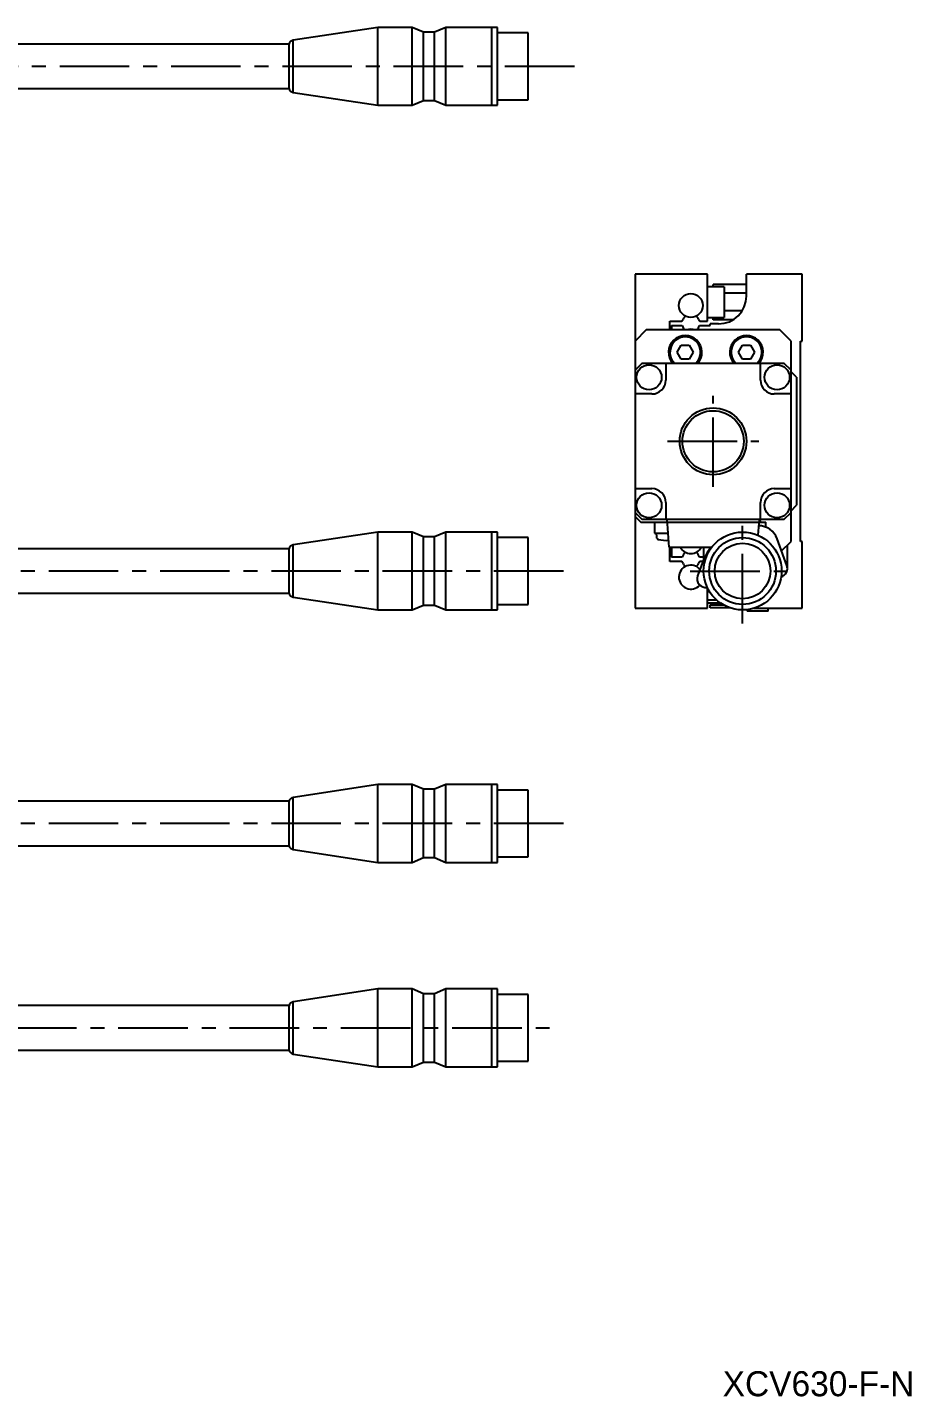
# Model space of a CAD drawing. Extents: x 40 to 407, y 17 to 267.
# Drawn here: x 247.8 to 406.7, y 16.9 to 262.9 of the extents above; entities that cross this region are included whole.
import ezdxf

# ---------------------------------------------------------------- set-up
doc = ezdxf.new("R2010")
doc.units = 0
doc.header["$LTSCALE"] = 10
doc.linetypes.add('CENTER', pattern=[2, 1.25, -0.25, 0.25, -0.25])
doc.layers.add('1', color=7, linetype='CONTINUOUS')
doc.styles.get("Standard").update_dxf_attribs({"font": 'FGP教科書体NT-M'})

msp = doc.modelspace()

# ---------------------------------------------------------------- linework, layer by layer
at = {"layer": '1', "color": 7, "linetype": 'CONTINUOUS'}
for p, q in [((310.761482, 262.898361), (295.527499, 260.582687)), ((310.761482, 248.898363), (310.761482, 262.898361)), ((316.954481, 262.898361), (310.761482, 262.898361)), ((316.954481, 248.898363), (316.954481, 262.898361)), ((318.954481, 262.048362), (316.954481, 262.898361)), ((318.954481, 249.748362), (318.954481, 262.048362)), ((320.954481, 262.048362), (318.954481, 262.048362)), ((322.954481, 262.898361), (320.954481, 262.048362)), ((320.954481, 249.748362), (320.954481, 262.048362)), ((322.954481, 248.898363), (322.954481, 262.898361)), ((331.211481, 262.898361), (322.954481, 262.898361)), ((331.211481, 248.898363), (331.211481, 262.898361)), ((331.261481, 262.848361), (331.211481, 262.898361)), ((331.261481, 248.898363), (331.261481, 262.898361)), ((332.261483, 262.898361), (331.261481, 262.898361)), ((332.261483, 248.898363), (332.261483, 262.898361)), ((337.761484, 261.89836), (332.261483, 261.89836)), ((337.761484, 249.898364), (337.761484, 261.89836)), ((294.803826, 259.898362), (236.175696, 259.898362)), ((294.803826, 251.898362), (294.803826, 259.898362)), ((295.527499, 251.214036), (295.527499, 260.582687)), ((242.175696, 251.898362), (294.803826, 251.898362)), ((295.527499, 251.214036), (310.761482, 248.898363)), ((310.761482, 248.898363), (316.954481, 248.898363)), ((316.954481, 248.898363), (318.954481, 249.748362)), ((318.954481, 249.748362), (320.954481, 249.748362)), ((320.954481, 249.748362), (322.954481, 248.898363)), ((322.954481, 248.898363), (331.211481, 248.898363)), ((331.211481, 248.898363), (331.261481, 248.948363)), ((331.261481, 248.898363), (332.261483, 248.898363)), ((332.261483, 249.898364), (337.761484, 249.898364)), ((369.998632, 218.540028), (356.998632, 218.540028)), ((356.998632, 218.540028), (356.998632, 158.540028)), ((369.998632, 210.140028), (369.998632, 218.540028)), ((376.998632, 216.715454), (370.998632, 216.715454)), ((370.998632, 216.290028), (370.998632, 216.715454)), ((386.998632, 218.540028), (376.998632, 218.540028)), ((376.998632, 214.640028), (376.998632, 218.540028)), ((386.998632, 206.540028), (386.998632, 218.540028)), ((372.998632, 216.290028), (369.998632, 216.290028)), ((372.998632, 216.290028), (372.998632, 210.790028)), ((376.998632, 215.127741), (372.998632, 215.127741)), ((376.214534, 211.952315), (372.998632, 211.952315)), ((363.198632, 210.140028), (365.390092, 210.140028)), ((363.198632, 208.540028), (363.198632, 210.140028)), ((363.498632, 209.340028), (363.498632, 208.540028)), ((363.498632, 209.340028), (365.462352, 209.340028)), ((365.390092, 210.140028), (365.597993, 210.500123)), ((368.399272, 210.500123), (368.607173, 210.140028)), ((368.534912, 209.340028), (370.498632, 209.340028)), ((368.607173, 210.140028), (369.998632, 210.140028)), ((369.998632, 210.790028), (372.998632, 210.790028)), ((370.498632, 209.340028), (370.498632, 209.640028)), ((371.998632, 209.640028), (370.498632, 209.640028)), ((370.998632, 210.364601), (370.998632, 210.790028)), ((374.588404, 210.364601), (370.998632, 210.364601)), ((358.998632, 208.540028), (356.998632, 206.540028)), ((382.998632, 208.540028), (358.998632, 208.540028)), ((384.998632, 206.540028), (382.998632, 208.540028)), ((364.555256, 204.540028), (365.276944, 205.790028)), ((365.276944, 203.290028), (364.555256, 204.540028)), ((365.276944, 205.790028), (366.72032, 205.790028)), ((366.72032, 205.790028), (367.442008, 204.540028)), ((367.442008, 204.540028), (366.72032, 203.290028)), ((375.555256, 204.540028), (376.276944, 205.790028)), ((376.276944, 203.290028), (375.555256, 204.540028)), ((376.276944, 205.790028), (377.72032, 205.790028)), ((377.72032, 205.790028), (378.442008, 204.540028)), ((378.442008, 204.540028), (377.72032, 203.290028)), ((384.998632, 170.540028), (384.998632, 206.540028)), ((386.698632, 206.540028), (386.998632, 206.540028)), ((386.698632, 170.540028), (386.698632, 206.540028)), ((358.198632, 202.540028), (356.998632, 201.340028)), ((383.798632, 202.540028), (358.198632, 202.540028)), ((362.498632, 202.540028), (362.498632, 199.540028)), ((366.72032, 203.290028), (365.276944, 203.290028)), ((377.72032, 203.290028), (376.276944, 203.290028)), ((379.498632, 199.540028), (379.498632, 202.540028)), ((384.998632, 201.340028), (383.798632, 202.540028)), ((385.998632, 200.040028), (384.998632, 201.040028)), ((385.998632, 200.040028), (385.998632, 177.040028)), ((359.998632, 197.040028), (356.998632, 197.040028)), ((384.998632, 197.040028), (381.998632, 197.040028)), ((356.998632, 180.040028), (359.998632, 180.040028)), ((381.998632, 180.040028), (384.998632, 180.040028)), ((362.498632, 177.540028), (362.498632, 174.540028)), ((379.498632, 174.540028), (379.498632, 177.540028)), ((356.998632, 175.740028), (358.198632, 174.540028)), ((356.998632, 175.040028), (357.998632, 174.040028)), ((383.798632, 174.540028), (384.998632, 175.740028)), ((384.998632, 176.040028), (385.998632, 177.040028)), ((310.761482, 172.240027), (295.527499, 169.924354)), ((316.954481, 172.240027), (310.761482, 172.240027)), ((310.761482, 158.240029), (310.761482, 172.240027)), ((318.954481, 171.390028), (316.954481, 172.240027)), ((316.954481, 158.240029), (316.954481, 172.240027)), ((322.954481, 172.240027), (320.954481, 171.390028)), ((331.211481, 172.240027), (322.954481, 172.240027)), ((322.954481, 158.240029), (322.954481, 172.240027)), ((331.261481, 172.190027), (331.211481, 172.240027)), ((331.211481, 158.240029), (331.211481, 172.240027)), ((332.261483, 172.240027), (331.261481, 172.240027)), ((331.261481, 158.240029), (331.261481, 172.240027)), ((332.261483, 158.240029), (332.261483, 172.240027)), ((357.998632, 174.040028), (380.498632, 174.040028)), ((358.198632, 174.540028), (383.798632, 174.540028)), ((360.498632, 174.040028), (360.498632, 172.040028)), ((363.098272, 169.540028), (362.748632, 174.540028)), ((379.248632, 174.540028), (379.048453, 171.677301)), ((379.175086, 173.371847), (379.166945, 173.371847)), ((380.498632, 173.115891), (380.498632, 174.040028)), ((295.527499, 160.555702), (295.527499, 169.924354)), ((320.954481, 171.390028), (318.954481, 171.390028)), ((318.954481, 159.090028), (318.954481, 171.390028)), ((320.954481, 159.090028), (320.954481, 171.390028)), ((337.761484, 171.240026), (332.261483, 171.240026)), ((337.761484, 159.24003), (337.761484, 171.240026)), ((360.498632, 172.040028), (362.923449, 172.040028)), ((360.748632, 172.040028), (360.808368, 171.357241)), ((384.255156, 166.243977), (382.510996, 171.036019)), ((383.307165, 168.848561), (384.998632, 170.540028)), ((384.348632, 165.713845), (384.348632, 169.890028)), ((386.998632, 170.540028), (386.698632, 170.540028)), ((386.998632, 158.540028), (386.998632, 170.540028)), ((294.803826, 169.240028), (209.761482, 169.240028)), ((294.803826, 161.240028), (294.803826, 169.240028)), ((363.098266, 169.540028), (370.775048, 169.540028)), ((363.198632, 166.940028), (363.198632, 169.540028)), ((363.498632, 169.540028), (363.498632, 167.740028)), ((365.462352, 167.740028), (363.498632, 167.740028)), ((369.248633, 167.740028), (368.534912, 167.740028)), ((369.248633, 169.540028), (369.248633, 167.183127)), ((365.390092, 166.940028), (363.198632, 166.940028)), ((365.597993, 166.579933), (365.390092, 166.940028)), ((369.083355, 166.75915), (368.211805, 164.364592)), ((368.607173, 166.940028), (368.399272, 166.579933)), ((369.151164, 166.940028), (368.607173, 166.940028)), ((209.761482, 161.240028), (294.803826, 161.240028)), ((295.527499, 160.555702), (310.761482, 158.240029)), ((369.953193, 162.28446), (369.66833, 162.28446)), ((369.998632, 158.540028), (369.998632, 162.188801)), ((369.998632, 160.040028), (371.612484, 160.040028)), ((310.761482, 158.240029), (316.954481, 158.240029)), ((316.954481, 158.240029), (318.954481, 159.090028)), ((318.954481, 159.090028), (320.954481, 159.090028)), ((320.954481, 159.090028), (322.954481, 158.240029)), ((322.954481, 158.240029), (331.211481, 158.240029)), ((331.211481, 158.240029), (331.261481, 158.290029)), ((331.261481, 158.240029), (332.261483, 158.240029)), ((332.261483, 159.24003), (337.761484, 159.24003)), ((356.998632, 158.540028), (369.998632, 158.540028)), ((369.998632, 159.540028), (372.235384, 159.540028)), ((370.498632, 158.640028), (370.498632, 159.140028)), ((370.498632, 159.140028), (372.864977, 159.140028)), ((373.966255, 158.640028), (370.498632, 158.640028)), ((377.098632, 158.285894), (377.098632, 158.040028)), ((380.898632, 158.040028), (377.098632, 158.040028)), ((378.325942, 158.540028), (386.998632, 158.540028)), ((380.898632, 158.040028), (380.898632, 158.540028)), ((310.761482, 126.900109), (295.527499, 124.584435)), ((310.761482, 112.900111), (310.761482, 126.900109)), ((316.954481, 126.900109), (310.761482, 126.900109)), ((316.954481, 112.900111), (316.954481, 126.900109)), ((318.954481, 126.05011), (316.954481, 126.900109)), ((318.954481, 113.75011), (318.954481, 126.05011)), ((320.954481, 126.05011), (318.954481, 126.05011)), ((322.954481, 126.900109), (320.954481, 126.05011)), ((320.954481, 113.75011), (320.954481, 126.05011)), ((322.954481, 112.900111), (322.954481, 126.900109)), ((331.211481, 126.900109), (322.954481, 126.900109)), ((331.211481, 112.900111), (331.211481, 126.900109)), ((331.261481, 126.850109), (331.211481, 126.900109)), ((331.261481, 112.900111), (331.261481, 126.900109)), ((332.261483, 126.900109), (331.261481, 126.900109)), ((332.261483, 112.900111), (332.261483, 126.900109)), ((337.761484, 125.900108), (332.261483, 125.900108)), ((337.761484, 113.900112), (337.761484, 125.900108)), ((294.803826, 123.90011), (209.761482, 123.90011)), ((294.803826, 115.90011), (294.803826, 123.90011)), ((295.527499, 115.215784), (295.527499, 124.584435)), ((209.761482, 115.90011), (294.803826, 115.90011)), ((295.527499, 115.215784), (310.761482, 112.900111)), ((316.954481, 112.900111), (318.954481, 113.75011)), ((318.954481, 113.75011), (320.954481, 113.75011)), ((320.954481, 113.75011), (322.954481, 112.900111)), ((332.261483, 113.900112), (337.761484, 113.900112)), ((310.761482, 112.900111), (316.954481, 112.900111)), ((322.954481, 112.900111), (331.211481, 112.900111)), ((331.211481, 112.900111), (331.261481, 112.950111)), ((331.261481, 112.900111), (332.261483, 112.900111)), ((310.761482, 90.160191), (295.527499, 87.844517)), ((310.761482, 76.160193), (310.761482, 90.160191)), ((316.954481, 90.160191), (310.761482, 90.160191)), ((316.954481, 76.160193), (316.954481, 90.160191)), ((318.954481, 89.310192), (316.954481, 90.160191)), ((318.954481, 77.010192), (318.954481, 89.310192)), ((320.954481, 89.310192), (318.954481, 89.310192)), ((322.954481, 90.160191), (320.954481, 89.310192)), ((320.954481, 77.010192), (320.954481, 89.310192)), ((322.954481, 76.160193), (322.954481, 90.160191)), ((331.211481, 90.160191), (322.954481, 90.160191)), ((331.211481, 76.160193), (331.211481, 90.160191)), ((331.261481, 90.110191), (331.211481, 90.160191)), ((331.261481, 76.160193), (331.261481, 90.160191)), ((332.261483, 90.160191), (331.261481, 90.160191)), ((332.261483, 76.160193), (332.261483, 90.160191)), ((337.761484, 89.16019), (332.261483, 89.16019)), ((337.761484, 77.160194), (337.761484, 89.16019)), ((294.803826, 87.160192), (209.761482, 87.160192)), ((294.803826, 79.160192), (294.803826, 87.160192)), ((295.527499, 78.475866), (295.527499, 87.844517)), ((209.761482, 79.160192), (294.803826, 79.160192)), ((295.527499, 78.475866), (310.761482, 76.160193)), ((316.954481, 76.160193), (318.954481, 77.010192)), ((318.954481, 77.010192), (320.954481, 77.010192)), ((320.954481, 77.010192), (322.954481, 76.160193)), ((332.261483, 77.160194), (337.761484, 77.160194)), ((310.761482, 76.160193), (316.954481, 76.160193)), ((322.954481, 76.160193), (331.211481, 76.160193)), ((331.211481, 76.160193), (331.261481, 76.210193)), ((331.261481, 76.160193), (332.261483, 76.160193))]:
    msp.add_line(p, q, dxfattribs=at)
at = {"layer": '1', "color": 4, "linetype": 'CENTER'}
for p, q in [((346.100448, 255.898362), (234.11859, 255.898362)), ((370.998632, 180.340028), (370.998632, 196.740028)), ((362.798632, 188.540028), (379.198632, 188.540028)), ((376.298632, 155.840029), (376.298632, 174.640027)), ((344.11859, 165.240028), (204.11859, 165.240028)), ((366.898633, 165.240028), (385.698631, 165.240028)), ((344.11859, 119.90011), (204.11859, 119.90011)), ((204.11859, 83.160192), (344.11859, 83.160192))]:
    msp.add_line(p, q, dxfattribs=at)
at = {"layer": '1', "color": 7, "linetype": 'CONTINUOUS'}
for centre, radius in [((366.998632, 212.940028), 2.15), ((359.498632, 200.040028), 2.25), ((382.498632, 200.040028), 2.25), ((370.998632, 188.540028), 6), ((370.998632, 188.540028), 5.5), ((359.498632, 177.040028), 2.25), ((382.498632, 177.040028), 2.25), ((376.298632, 165.240028), 6.999999), ((376.298632, 165.240028), 5.999998), ((376.298632, 165.240028), 5)]:
    msp.add_circle(centre, radius, dxfattribs=at)
for centre, radius, start, end in [((295.761483, 259.610445), 1.000002, 103.531698, 163.266744), ((295.761483, 252.186279), 1.000002, 196.733256, 256.468302), ((371.998632, 214.640028), 5, 270, 0), ((366.998632, 209.740028), 1.5875, 194.594029, 229.104554), ((367.113537, 209.625123), 1.75, 127.564895, 150), ((366.883727, 209.625123), 1.75, 30, 52.435105), ((366.998632, 209.740028), 1.5875, 310.895446, 345.405971), ((365.998632, 204.540028), 3, 318.189685, 221.810315), ((365.998632, 204.540028), 2.75, 313.341758, 226.658242), ((366.998632, 206.540028), 2.15, 68.471096, 111.528904), ((376.998632, 204.540028), 3, 318.189685, 221.810315), ((376.998632, 204.540028), 2.75, 313.341758, 226.658242), ((359.998632, 199.540028), 2.5, 270, 0), ((381.998632, 199.540028), 2.5, 180, 270), ((359.998632, 177.540028), 2.5, 0, 90), ((381.998632, 177.540028), 2.5, 90, 180), ((379.175086, 169.821847), 3.55, 20, 90), ((376.998632, 172.540028), 2.75, 33.055731, 36.052353), ((376.998632, 172.540028), 3, 30, 41.810315), ((295.761483, 168.952111), 1.000002, 103.531698, 163.266744), ((361.306466, 171.400818), 0.5, 185, 254.637451), ((362.498632, 175.740028), 5, 254.637451, 275.898938), ((366.998632, 170.540028), 2.15, 207.717748, 332.282252), ((366.998632, 167.340028), 1.5875, 126.779043, 165.405971), ((366.998632, 167.340028), 1.5875, 14.594029, 53.220957), ((378.527265, 163.321847), 10.05, 141.776955, 160), ((366.998632, 164.140028), 2.15, 40.36227, 318.260435), ((367.113537, 167.454933), 1.75, 210, 232.435105), ((366.883727, 167.454933), 1.75, 307.564895, 330), ((382.798632, 165.713845), 1.55, 285.944444, 20), ((369.66833, 163.83446), 1.55, 160, 280.166304), ((295.761483, 161.527945), 1.000002, 196.733256, 256.468302), ((295.761483, 123.612193), 1.000002, 103.531698, 163.266744), ((295.761483, 116.188027), 1.000002, 196.733256, 256.468302), ((295.761483, 86.872275), 1.000002, 103.531698, 163.266744), ((295.761483, 79.448109), 1.000002, 196.733256, 256.468302)]:
    msp.add_arc(centre, radius, start, end, dxfattribs=at)

# ---------------------------------------------------------------- texts
at = {"layer": '1', "color": 7}
msp.add_text('XCV630-F-N', height=4.5, dxfattribs=at).set_placement((372.721875, 16.993359))

doc.saveas('drawing.dxf')
